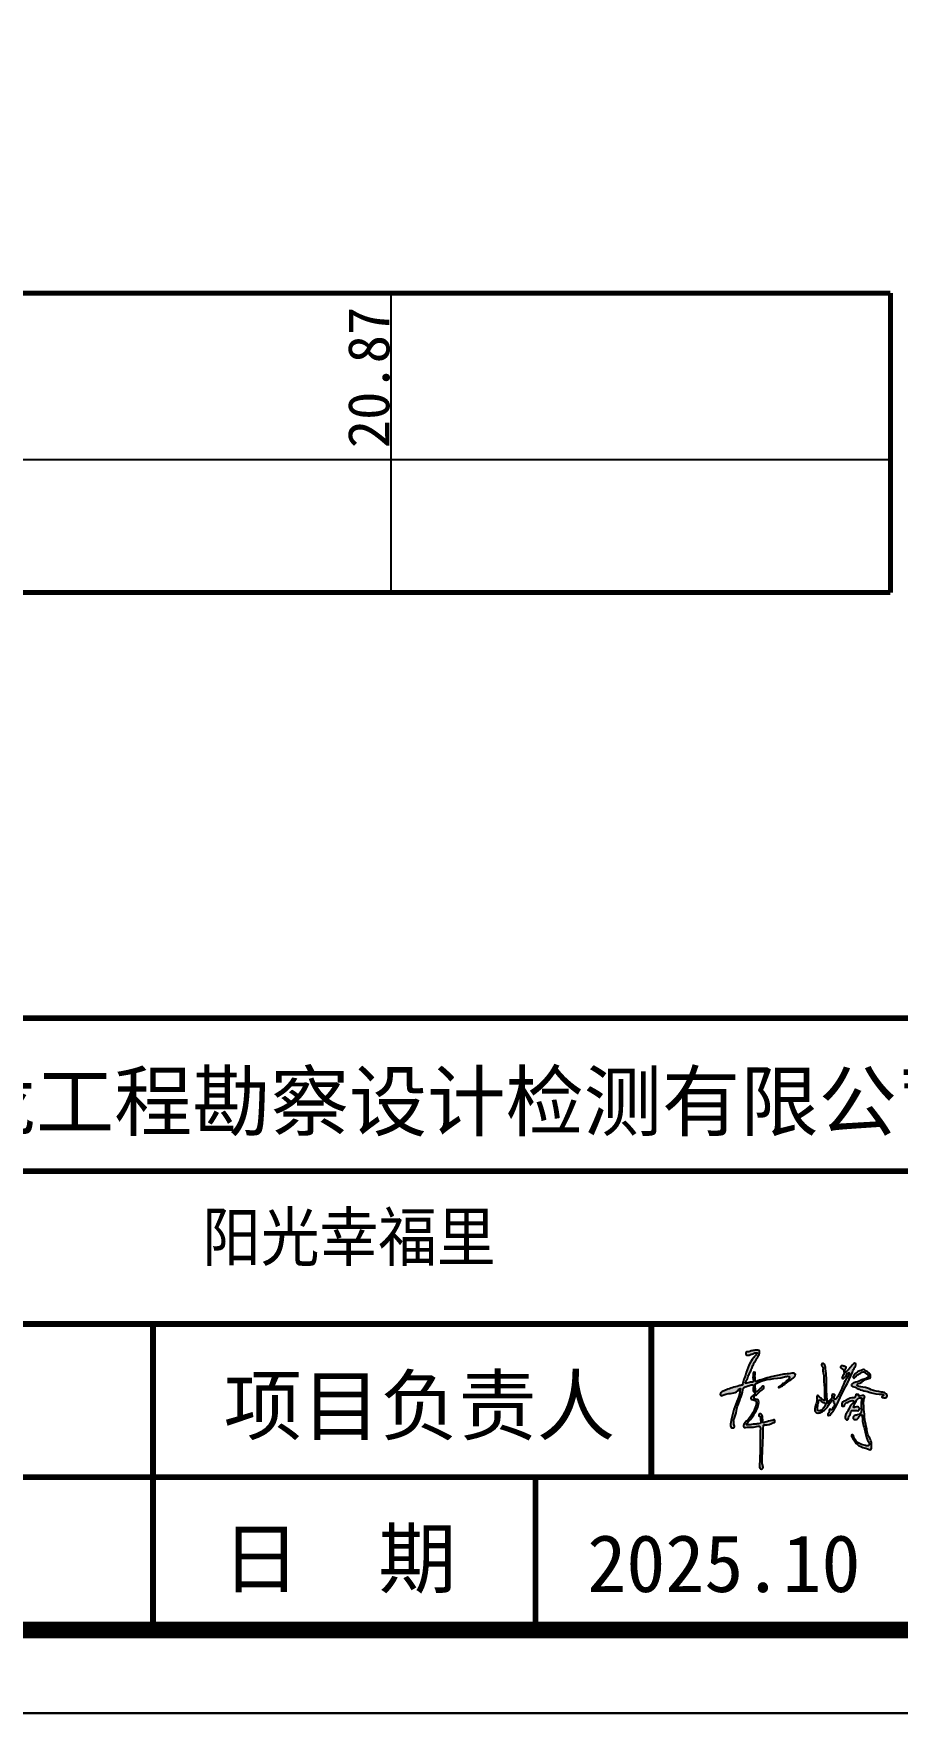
# Model space of a CAD drawing. Header units: millimetres. Extents: x -255 to 9196, y 129 to 426.
# Drawn here: x 1781.4 to 1833.3, y 129.3 to 230.3 of the extents above; entities that cross this region are included whole.
import ezdxf
from ezdxf.enums import TextEntityAlignment as Align

# ---------------------------------------------------------------- set-up
doc = ezdxf.new("R2010")
doc.units = ezdxf.units.MM
doc.layers.add('不打印', color=7, linetype='Continuous', plot=False)
doc.layers.add('地质-图框', color=7, linetype='Continuous')
doc.layers.add('地质-标注栏', color=7, linetype='Continuous')
doc.styles.add('LZ_PMT_LINE', font='', dxfattribs={"height": 2})
doc.styles.get("Standard").update_dxf_attribs({"font": 'simfang.ttf', "height": 2.5})
doc.styles.add('标注栏数据', font='simfang.ttf', dxfattribs={"width": 0.7, "height": 2.5})
doc.styles.get('LZ_PMT_LINE').set_extended_font_data('SimSun')

msp = doc.modelspace()

# ---------------------------------------------------------------- hatches: boundary and pattern name
at = {"linetype": 'Continuous'}
h = msp.add_hatch(color=0, dxfattribs=at)
edge = h.paths.add_edge_path()
edge.add_spline(control_points=[(1824.82, 151), (1824.82, 151), (1824.6, 150.97), (1824.47, 150.9), (1824.31, 150.82), (1824.19, 150.88), (1824.16, 150.96), (1824.2, 151.06), (1824.34, 151.04), (1824.51, 151.12), (1824.72, 151.15), (1825.03, 151.18), (1825, 150.96), (1824.94, 150.81), (1824.84, 150.66), (1824.75, 150.5), (1824.64, 150.33), (1824.54, 150.11), (1824.45, 149.84), (1824.31, 149.64), (1824.27, 149.43), (1824.21, 149.32), (1824.11, 149.16), (1824.28, 149.17), (1824.38, 149.22), (1824.51, 149.23), (1824.66, 149.25), (1824.59, 149.49), (1824.63, 149.64), (1824.59, 149.84), (1824.77, 149.84), (1824.71, 149.64), (1824.74, 149.49), (1824.72, 149.34), (1824.78, 149.25), (1824.98, 149.37), (1825.26, 149.42), (1825.67, 149.55), (1826.07, 149.63), (1826.46, 149.73), (1826.79, 149.73), (1827.01, 149.8), (1827.19, 149.73), (1827.09, 149.52), (1826.85, 149.35), (1826.56, 149.14), (1826.3, 148.98), (1826.18, 148.92), (1826.11, 148.89), (1826.21, 149), (1826.3, 149.07), (1826.5, 149.2), (1826.66, 149.34), (1826.79, 149.44), (1826.83, 149.55), (1826.67, 149.6), (1826.02, 149.38), (1825.39, 149.47), (1824.72, 149.11), (1824.75, 149.07), (1824.72, 148.95), (1824.77, 148.83), (1824.75, 148.68), (1824.84, 148.63), (1824.91, 148.75), (1825.02, 148.83), (1825.11, 148.92), (1825.18, 149), (1825.27, 148.98), (1825.25, 148.82), (1825.07, 148.73), (1824.91, 148.54), (1824.76, 148.45), (1824.67, 148.36), (1824.67, 148.29), (1824.7, 148.17), (1824.93, 148.24), (1824.98, 147.92), (1824.84, 147.58), (1824.62, 147.19), (1824.38, 146.87), (1824.24, 146.77), (1824.2, 146.68), (1824.38, 146.63), (1824.56, 146.7), (1824.83, 146.72), (1824.97, 146.74), (1825.09, 146.76), (1825.06, 146.91), (1825.06, 147.02), (1825.06, 147.18), (1824.93, 147.19), (1824.96, 147.38), (1825.2, 147.28), (1825.16, 147.06), (1825.22, 146.93), (1825.18, 146.77), (1825.47, 146.87), (1825.63, 146.9), (1825.81, 146.94), (1825.89, 146.98), (1825.91, 146.94), (1825.92, 146.9), (1825.92, 146.86), (1825.91, 146.81), (1825.86, 146.81), (1825.68, 146.74), (1825.49, 146.69), (1825.28, 146.67), (1825.26, 146.65), (1825.22, 146.65), (1825.24, 146.62), (1825.18, 146.28), (1825.23, 145.64), (1825.16, 144.87), (1825.15, 144.35), (1825.23, 144.12), (1825.18, 143.99), (1824.99, 144.04), (1825.03, 144.87), (1825.04, 145.58), (1825.03, 146.31), (1825.06, 146.49), (1825.02, 146.54), (1825, 146.6), (1824.81, 146.57), (1824.55, 146.5), (1824.29, 146.54), (1824.07, 146.48), (1824.05, 146.55), (1824.03, 146.61), (1824.06, 146.71), (1824.17, 146.87), (1824.44, 147.09), (1824.61, 147.43), (1824.74, 147.71), (1824.81, 147.89), (1824.82, 148.1), (1824.64, 148.16), (1824.47, 148.2), (1824.49, 148.36), (1824.61, 148.42), (1824.71, 148.48), (1824.73, 148.6), (1824.61, 148.67), (1824.6, 148.84), (1824.66, 149), (1824.57, 149.1), (1824.39, 149.01), (1824.22, 149), (1824.02, 148.91), (1823.98, 148.62), (1823.83, 148.22), (1823.63, 147.67), (1823.56, 147.23), (1823.42, 146.96), (1823.46, 146.82), (1823.44, 146.7), (1823.51, 146.6), (1823.47, 146.52), (1823.43, 146.47), (1823.36, 146.48), (1823.27, 146.49), (1823.25, 146.64), (1823.31, 147.16), (1823.54, 147.84), (1823.81, 148.51), (1823.81, 148.76), (1823.9, 148.86), (1823.77, 148.85), (1823.66, 148.57), (1823.18, 148.57), (1822.84, 148.49), (1822.71, 148.4), (1822.63, 148.46), (1822.64, 148.58), (1822.79, 148.69), (1823.04, 148.77), (1823.36, 148.93), (1823.67, 148.97), (1823.85, 149.05), (1823.98, 149.04), (1823.99, 149.26), (1824.23, 149.77), (1824.35, 150.46), (1824.75, 150.81), (1824.8, 150.89), (1824.83, 150.93), (1824.84, 150.96), (1824.86, 150.99), (1824.82, 151), (1824.82, 151)], knot_values=[0, 0, 0, 0, 0.197659, 0.38152, 0.566109, 0.652135, 0.748753, 0.807036, 0.92578, 1.122031, 1.368988, 1.626652, 1.76802, 1.918621, 2.118344, 2.300641, 2.476901, 2.727997, 3.020459, 3.30281, 3.467088, 3.639635, 3.748419, 3.829445, 4.003086, 4.123696, 4.214806, 4.40081, 4.667341, 4.776567, 4.878347, 5.011798, 5.239779, 5.391232, 5.421408, 5.561877, 5.912571, 6.38166, 6.788598, 7.158235, 7.581854, 7.75821, 7.879208, 8.024703, 8.302733, 8.776744, 9.113748, 9.171835, 9.21185, 9.282009, 9.431192, 9.655122, 9.945004, 10.084012, 10.156313, 10.23478, 10.492922, 12.265977, 12.308224, 12.341497, 12.381398, 12.643767, 12.73859, 12.784271, 12.894334, 13.057034, 13.22312, 13.293963, 13.355493, 13.427134, 13.691979, 13.931156, 14.154695, 14.230531, 14.280349, 14.357953, 14.559753, 14.73671, 15.127693, 15.701362, 16.09181, 16.245167, 16.284172, 16.325965, 16.693564, 16.937976, 17.092889, 17.140175, 17.268068, 17.432612, 17.543247, 17.640717, 17.742204, 17.919021, 18.124187, 18.330875, 18.38331, 18.514374, 18.915136, 19.05586, 19.094889, 19.129342, 19.171939, 19.2281, 19.253164, 19.30045, 19.335915, 19.866366, 19.900833, 19.91431, 19.956102, 19.971506, 20.016335, 20.975658, 21.868584, 22.374573, 22.482502, 22.597173, 22.697846, 22.941553, 24.708467, 25.088101, 25.161193, 25.220954, 25.277606, 25.350797, 25.711986, 26.113546, 26.20435, 26.256258, 26.30822, 26.383415, 26.54161, 26.923438, 27.405824, 27.649529, 27.849929, 27.988286, 28.210288, 28.334066, 28.448614, 28.601664, 28.712075, 28.802319, 28.905249, 29.053216, 29.28859, 29.3441, 29.421244, 29.800842, 29.895833, 30.034219, 30.598059, 31.241971, 31.744499, 31.964954, 32.082734, 32.192402, 32.311997, 32.392136, 32.448377, 32.505145, 32.585331, 32.68582, 32.890345, 34.212601, 34.822842, 34.959792, 35.019354, 35.099489, 35.175216, 35.910229, 36.17828, 36.27437, 36.332015, 36.438545, 36.566652, 36.87459, 37.22398, 37.642874, 37.759289, 37.851306, 37.959659, 38.310672, 39.66111, 39.8191, 39.895663, 39.943134, 39.968266, 39.993907, 40.020381, 40.020381, 40.020381, 40.020381], degree=3, periodic=0)
h = msp.add_hatch(color=0, dxfattribs=at)
edge = h.paths.add_edge_path()
edge.add_spline(control_points=[(1828.75, 150.19), (1828.75, 150.19), (1828.7, 150.37), (1828.87, 150.36), (1828.96, 150.23), (1828.99, 149.93), (1829.04, 149.38), (1829.02, 148.81), (1829.05, 148.29), (1829.08, 148.13), (1829.06, 147.94), (1829.13, 147.99), (1829.15, 148.1), (1829.25, 148.18), (1829.33, 148.25), (1829.35, 148.33), (1829.34, 148.41), (1829.36, 148.53), (1829.46, 148.52), (1829.54, 148.47), (1829.52, 148.38), (1829.46, 148.31), (1829.49, 148.22), (1829.57, 148.2), (1829.64, 148.28), (1829.88, 148.6), (1830.04, 149.21), (1830.28, 149.54), (1830.42, 149.81), (1830.24, 149.77), (1830.22, 149.63), (1830.13, 149.53), (1830.06, 149.44), (1829.91, 149.48), (1830.01, 149.61), (1830.05, 149.7), (1830.08, 149.76), (1830.09, 149.81), (1830.05, 149.85), (1830.07, 149.92), (1830.03, 149.99), (1829.96, 150.06), (1829.84, 150.09), (1829.87, 150.18), (1829.91, 150.23), (1829.94, 150.22), (1829.99, 150.22), (1830.05, 150.21), (1830.12, 150.18), (1830.22, 150.15), (1830.19, 150.05), (1830.13, 149.98), (1830.13, 149.9), (1830.13, 149.78), (1830.28, 149.92), (1830.41, 150.06), (1830.56, 150.26), (1830.7, 150.38), (1830.79, 150.35), (1830.79, 150.24), (1830.68, 150.09), (1830.41, 149.33), (1829.9, 148.52), (1829.57, 147.67), (1829.39, 147.43), (1829.31, 147.35), (1829.28, 147.25), (1829.19, 147.25), (1829.09, 147.22), (1829.1, 147.34), (1829.17, 147.41), (1829.18, 147.5), (1829.19, 147.64), (1829.26, 147.6), (1829.29, 147.58), (1829.36, 147.57), (1829.39, 147.71), (1829.48, 147.78), (1829.53, 147.92), (1829.43, 148.01), (1829.45, 148.12), (1829.33, 148.18), (1829.29, 147.98), (1829.15, 147.88), (1829.05, 147.69), (1828.91, 147.55), (1828.75, 147.45), (1828.59, 147.37), (1828.44, 147.37), (1828.31, 147.46), (1828.33, 147.72), (1828.41, 147.96), (1828.47, 148.21), (1828.41, 148.36), (1828.49, 148.44), (1828.57, 148.4), (1828.62, 148.3), (1828.75, 148.24), (1828.82, 148.17), (1828.89, 148.1), (1828.94, 148.19), (1828.89, 148.37), (1828.91, 148.81), (1828.86, 149.31), (1828.85, 149.75), (1828.77, 149.98), (1828.84, 150.11), (1828.75, 150.19), (1828.75, 150.19)], knot_values=[0, 0, 0, 0, 0.151641, 0.238659, 0.376664, 0.590515, 1.141021, 2.014882, 2.347755, 2.615323, 2.676021, 2.710593, 2.804102, 3.007035, 3.061602, 3.13322, 3.245143, 3.315186, 3.427304, 3.477072, 3.564265, 3.655727, 3.739894, 3.799056, 3.87173, 4.029935, 5.057343, 5.495043, 5.597064, 5.685824, 5.870477, 5.988218, 6.103187, 6.183129, 6.327156, 6.441553, 6.499549, 6.531273, 6.581438, 6.655339, 6.72585, 6.812621, 6.931223, 7.021295, 7.055988, 7.084035, 7.115588, 7.194681, 7.265663, 7.364865, 7.435714, 7.528285, 7.616981, 7.694766, 7.78323, 8.036039, 8.413504, 8.498284, 8.569266, 8.640116, 8.796808, 9.11983, 11.055099, 11.664171, 11.835983, 11.928577, 12.010113, 12.106825, 12.184086, 12.258206, 12.373062, 12.483201, 12.58762, 12.624928, 12.680159, 12.714126, 12.812598, 13.001774, 13.096833, 13.217036, 13.332331, 13.402875, 13.528845, 13.768977, 13.951307, 14.158673, 14.352187, 14.53796, 14.658549, 14.786357, 14.957076, 15.350749, 15.580771, 15.713776, 15.795278, 15.84804, 15.944469, 16.12046, 16.24941, 16.284195, 16.350242, 16.460828, 16.859637, 17.639134, 17.969349, 18.182657, 18.322554, 18.394148, 18.394148, 18.394148, 18.394148], degree=3, periodic=0)
edge = h.paths.add_edge_path()
edge.add_spline(control_points=[(1828.53, 148.08), (1828.53, 148.08), (1828.59, 148.16), (1828.68, 148.15), (1828.74, 148.06), (1828.84, 147.99), (1828.96, 147.97), (1828.99, 147.88), (1828.93, 147.81), (1828.87, 147.7), (1828.75, 147.56), (1828.6, 147.52), (1828.42, 147.56), (1828.48, 147.73), (1828.49, 147.88), (1828.51, 147.97), (1828.53, 148.08), (1828.53, 148.08)], knot_values=[0, 0, 0, 0, 0.075273, 0.154812, 0.252221, 0.377888, 0.530519, 0.569008, 0.63793, 0.773479, 0.964927, 1.137476, 1.253643, 1.402924, 1.561683, 1.692143, 1.765906, 1.765906, 1.765906, 1.765906], degree=3, periodic=0)
h = msp.add_hatch(color=0, dxfattribs=at)
edge = h.paths.add_edge_path()
edge.add_spline(control_points=[(1830.67, 149.48), (1830.67, 149.48), (1830.6, 149.51), (1830.63, 149.59), (1830.66, 149.65), (1830.69, 149.74), (1830.8, 149.79), (1830.9, 149.87), (1831.04, 149.93), (1831.16, 149.96), (1831.29, 150.01), (1831.34, 149.93), (1831.43, 149.91), (1831.51, 149.81), (1831.66, 149.74), (1831.68, 149.59), (1831.65, 149.45), (1831.33, 149.45), (1831.16, 149.18), (1830.92, 149.15), (1830.79, 148.99), (1831.36, 148.94), (1831.7, 148.76), (1832.19, 148.67), (1832.52, 148.61), (1832.65, 148.51), (1832.68, 148.4), (1832.63, 148.31), (1832.51, 148.3), (1832.44, 148.3), (1832.34, 148.32), (1832.38, 148.38), (1832.43, 148.4), (1832.46, 148.53), (1831.92, 148.47), (1831.6, 148.67), (1831.1, 148.74), (1830.84, 148.87), (1830.67, 148.96), (1830.53, 148.97), (1830.51, 149.06), (1830.57, 149.18), (1830.84, 149.22), (1831.12, 149.37), (1831.37, 149.44), (1831.58, 149.57), (1831.49, 149.72), (1831.37, 149.76), (1831.28, 149.87), (1831.14, 149.86), (1831.03, 149.72), (1830.85, 149.66), (1830.73, 149.56), (1830.72, 149.48), (1830.67, 149.48), (1830.67, 149.48)], knot_values=[0, 0, 0, 0, 0.068569, 0.120283, 0.209334, 0.288456, 0.410161, 0.543077, 0.67672, 0.831793, 0.968421, 0.997207, 1.096469, 1.208819, 1.397135, 1.525038, 1.6288, 1.79443, 2.318001, 2.461788, 2.508986, 2.880792, 3.402072, 4.029968, 4.268004, 4.406366, 4.496694, 4.587713, 4.670899, 4.818574, 4.863121, 4.909296, 4.982462, 5.020931, 5.274915, 5.995984, 6.445824, 6.716471, 6.880111, 7.020502, 7.069661, 7.134015, 7.408033, 7.793483, 8.071446, 8.264313, 8.338473, 8.530902, 8.628222, 8.742587, 8.884205, 9.139889, 9.29114, 9.346422, 9.364859, 9.364859, 9.364859, 9.364859], degree=3, periodic=0)
h = msp.add_hatch(color=0, dxfattribs=at)
edge = h.paths.add_edge_path()
edge.add_spline(control_points=[(1830.13, 147.91), (1830.13, 147.91), (1830.1, 147.86), (1830.12, 147.8), (1830.03, 147.78), (1829.91, 147.79), (1829.94, 147.91), (1829.98, 148.06), (1830.25, 148.15), (1830.46, 148.32), (1830.71, 148.27), (1830.76, 148.38), (1830.77, 148.45), (1830.81, 148.52), (1830.87, 148.5), (1830.92, 148.5), (1830.98, 148.47), (1830.89, 148.37), (1831.11, 148.41), (1831.19, 148.42), (1831.3, 148.43), (1831.34, 148.35), (1831.28, 148.26), (1831.22, 147.95), (1831.3, 147.52), (1831.3, 146.94), (1831.44, 146.5), (1831.48, 146.08), (1831.7, 145.76), (1831.74, 145.48), (1831.72, 145.11), (1831.4, 145.28), (1831.12, 145.3), (1830.76, 145.55), (1830.65, 145.78), (1830.46, 146.05), (1830.63, 146.08), (1830.68, 145.78), (1830.96, 145.51), (1831.3, 145.44), (1831.52, 145.38), (1831.64, 145.54), (1831.36, 145.87), (1831.38, 146.32), (1831.17, 146.79), (1831.17, 147.04), (1831.16, 147.31), (1830.99, 147.19), (1830.94, 147.06), (1830.8, 146.97), (1830.58, 147.02), (1830.67, 147.26), (1830.88, 147.23), (1831.01, 147.31), (1831.1, 147.38), (1831.12, 147.53), (1831.11, 147.74), (1831.1, 147.98), (1831.12, 148.15), (1831.17, 148.29), (1831.02, 148.32), (1830.92, 148.25), (1830.8, 148.13), (1830.73, 147.95), (1830.66, 147.83), (1830.64, 147.67), (1830.8, 147.79), (1830.99, 147.76), (1831.01, 147.61), (1830.96, 147.49), (1830.83, 147.55), (1830.7, 147.52), (1830.55, 147.55), (1830.47, 147.42), (1830.47, 147.25), (1830.32, 147.14), (1830.32, 146.91), (1830.13, 147.02), (1830.15, 147.19), (1830.17, 147.37), (1830.42, 147.57), (1830.4, 147.86), (1830.71, 148.06), (1830.6, 148.16), (1830.45, 148.11), (1830.33, 148.02), (1830.2, 148.01), (1830.13, 147.91), (1830.13, 147.91)], knot_values=[0, 0, 0, 0, 0.055468, 0.108636, 0.15794, 0.287628, 0.37734, 0.476649, 0.75171, 1.123031, 1.300816, 1.366581, 1.456854, 1.512333, 1.573547, 1.619172, 1.668973, 1.725776, 1.864766, 2.013087, 2.08294, 2.139601, 2.250537, 2.381097, 3.075455, 3.543653, 4.104514, 4.464494, 4.787032, 5.203317, 5.40603, 5.616843, 5.99304, 6.370507, 6.777418, 6.94852, 7.030929, 7.122552, 7.732463, 8.067039, 8.223055, 8.316505, 8.586054, 9.28966, 9.67584, 10.05418, 10.155537, 10.294914, 10.465459, 10.604836, 10.778578, 10.941849, 11.144698, 11.309695, 11.402433, 11.470004, 11.732206, 12.043571, 12.185022, 12.283689, 12.403076, 12.505804, 12.656503, 12.905748, 13.048865, 13.138997, 13.234967, 13.485832, 13.543772, 13.672045, 13.771801, 13.919401, 14.076061, 14.176105, 14.345032, 14.547447, 14.695176, 14.823507, 14.981121, 15.175895, 15.356401, 15.862654, 16.044634, 16.091003, 16.247663, 16.464121, 16.52785, 16.655078, 16.655078, 16.655078, 16.655078], degree=3, periodic=0)

# ---------------------------------------------------------------- linework, layer by layer
at = {"const_width": 0.345}
for points in [[(1696.63, 171.11), (1880.49, 171.11), (1880.49, 134.34), (1696.63, 134.34), (1696.63, 171.11)], [(1696.63, 171.11), (1880.49, 171.11), (1880.49, 134.34), (1696.63, 134.34), (1696.63, 171.11)], [(1696.63, 161.92), (1880.49, 161.92)], [(1696.63, 152.73), (1880.49, 152.73)], [(1788.56, 152.73), (1788.56, 134.34)], [(1818.5, 152.73), (1818.5, 143.53)], [(1696.63, 143.53), (1880.49, 143.53)], [(1719.61, 143.53), (1880.49, 143.53)], [(1811.54, 143.53), (1811.54, 134.34)]]:
    msp.add_lwpolyline(points, dxfattribs=at)
at = {"color": 0}
for points, start_tangent, end_tangent in [([(1824.82, 151), (1824.63, 150.96), (1824.46, 150.89), (1824.28, 150.85), (1824.2, 150.88), (1824.17, 150.98), (1824.19, 151.03), (1824.31, 151.05), (1824.5, 151.11), (1824.74, 151.15), (1825, 151.11), (1824.99, 150.97), (1824.94, 150.83), (1824.84, 150.65), (1824.75, 150.5), (1824.66, 150.35), (1824.55, 150.12), (1824.44, 149.85), (1824.31, 149.59), (1824.27, 149.44), (1824.19, 149.28), (1824.15, 149.18), (1824.23, 149.17), (1824.4, 149.22), (1824.52, 149.23), (1824.61, 149.26), (1824.61, 149.44), (1824.61, 149.71), (1824.63, 149.82), (1824.73, 149.82), (1824.73, 149.69), (1824.73, 149.46), (1824.74, 149.31), (1824.76, 149.28), (1824.9, 149.31), (1825.23, 149.42), (1825.69, 149.55), (1826.08, 149.64), (1826.44, 149.71), (1826.86, 149.76), (1827.04, 149.78), (1827.15, 149.72), (1827.11, 149.58), (1826.9, 149.39), (1826.51, 149.12), (1826.23, 148.94), (1826.17, 148.92), (1826.13, 148.91), (1826.18, 148.96), (1826.29, 149.06), (1826.47, 149.19), (1826.7, 149.37), (1826.79, 149.47), (1826.81, 149.54), (1826.74, 149.58), (1826.49, 149.55), (1824.76, 149.13), (1824.73, 149.1), (1824.74, 149.07), (1824.74, 149.03), (1824.75, 148.77), (1824.77, 148.67), (1824.81, 148.65), (1824.9, 148.72), (1825.02, 148.83), (1825.13, 148.95), (1825.19, 148.99), (1825.25, 148.97), (1825.26, 148.9), (1825.07, 148.71), (1824.9, 148.55), (1824.72, 148.41), (1824.67, 148.35), (1824.67, 148.3), (1824.7, 148.23), (1824.9, 148.18), (1824.95, 148.02), (1824.85, 147.64), (1824.57, 147.14), (1824.32, 146.84), (1824.22, 146.72), (1824.21, 146.69), (1824.25, 146.67), (1824.61, 146.7), (1824.86, 146.72), (1825.01, 146.75), (1825.05, 146.76), (1825.07, 146.89), (1825.06, 147.05), (1825.04, 147.16), (1824.96, 147.21), (1824.97, 147.31), (1825.14, 147.27), (1825.18, 147.07), (1825.2, 146.87), (1825.2, 146.81), (1825.33, 146.82), (1825.72, 146.92), (1825.85, 146.96), (1825.89, 146.97), (1825.91, 146.94), (1825.92, 146.9), (1825.92, 146.85), (1825.91, 146.82), (1825.86, 146.81), (1825.83, 146.8), (1825.31, 146.67), (1825.28, 146.67), (1825.27, 146.66), (1825.23, 146.64), (1825.23, 146.63), (1825.23, 146.58), (1825.2, 145.62), (1825.16, 144.73), (1825.19, 144.23), (1825.21, 144.12), (1825.16, 144.02), (1825.06, 144.03), (1825, 144.27), (1825.04, 146.03), (1825.05, 146.41), (1825.05, 146.49), (1825.02, 146.54), (1824.99, 146.59), (1824.92, 146.59), (1824.56, 146.53), (1824.16, 146.51), (1824.07, 146.51), (1824.05, 146.55), (1824.03, 146.6), (1824.05, 146.68), (1824.14, 146.81), (1824.4, 147.09), (1824.65, 147.5), (1824.74, 147.72), (1824.8, 147.92), (1824.8, 148.05), (1824.61, 148.17), (1824.49, 148.22), (1824.5, 148.33), (1824.62, 148.43), (1824.7, 148.5), (1824.71, 148.59), (1824.64, 148.67), (1824.61, 148.81), (1824.61, 149.05), (1824.57, 149.08), (1824.49, 149.07), (1824.13, 148.95), (1824.05, 148.91), (1824, 148.78), (1823.84, 148.24), (1823.64, 147.63), (1823.51, 147.14), (1823.44, 146.93), (1823.45, 146.81), (1823.45, 146.7), (1823.49, 146.59), (1823.47, 146.51), (1823.42, 146.48), (1823.37, 146.48), (1823.29, 146.5), (1823.26, 146.6), (1823.27, 146.8), (1823.64, 148.07), (1823.81, 148.66), (1823.84, 148.79), (1823.87, 148.84), (1823.79, 148.84), (1823.74, 148.78), (1823.05, 148.53), (1822.79, 148.45), (1822.7, 148.42), (1822.65, 148.45), (1822.65, 148.56), (1822.74, 148.65), (1823.02, 148.77), (1823.35, 148.9), (1823.75, 149.01), (1823.87, 149.04), (1823.96, 149.06), (1823.99, 149.16), (1824.09, 149.5), (1824.65, 150.72), (1824.76, 150.84), (1824.81, 150.9), (1824.84, 150.94), (1824.85, 150.96), (1824.85, 150.99), (1824.82, 151)], (-0.998184, 0.060238), (-0.998185, 0.060224)), ([(1828.75, 150.19), (1828.75, 150.34), (1828.84, 150.35), (1828.93, 150.25), (1828.97, 150.04), (1829.02, 149.49), (1829.03, 148.62), (1829.05, 148.29), (1829.07, 148.02), (1829.08, 147.96), (1829.11, 147.98), (1829.15, 148.06), (1829.28, 148.21), (1829.32, 148.25), (1829.35, 148.32), (1829.35, 148.43), (1829.37, 148.5), (1829.48, 148.5), (1829.52, 148.47), (1829.51, 148.39), (1829.48, 148.3), (1829.5, 148.22), (1829.56, 148.21), (1829.62, 148.25), (1829.71, 148.38), (1830.14, 149.31), (1830.36, 149.69), (1830.39, 149.79), (1830.3, 149.78), (1830.2, 149.62), (1830.13, 149.53), (1830.04, 149.46), (1829.96, 149.48), (1830.01, 149.62), (1830.06, 149.72), (1830.08, 149.77), (1830.09, 149.8), (1830.07, 149.85), (1830.06, 149.92), (1830.03, 149.98), (1829.96, 150.04), (1829.87, 150.11), (1829.89, 150.2), (1829.91, 150.22), (1829.94, 150.22), (1829.97, 150.22), (1830.05, 150.2), (1830.12, 150.18), (1830.2, 150.13), (1830.19, 150.06), (1830.14, 149.98), (1830.13, 149.89), (1830.14, 149.81), (1830.21, 149.86), (1830.39, 150.04), (1830.64, 150.33), (1830.71, 150.37), (1830.78, 150.34), (1830.79, 150.27), (1830.72, 150.13), (1830.58, 149.84), (1829.74, 148.1), (1829.47, 147.55), (1829.37, 147.41), (1829.31, 147.34), (1829.27, 147.27), (1829.18, 147.24), (1829.1, 147.24), (1829.1, 147.31), (1829.16, 147.41), (1829.18, 147.52), (1829.22, 147.62), (1829.25, 147.6), (1829.3, 147.58), (1829.33, 147.58), (1829.39, 147.66), (1829.49, 147.82), (1829.51, 147.91), (1829.45, 148.02), (1829.42, 148.13), (1829.36, 148.15), (1829.29, 148.05), (1829.15, 147.86), (1829.05, 147.7), (1828.9, 147.56), (1828.74, 147.45), (1828.57, 147.38), (1828.45, 147.39), (1828.35, 147.46), (1828.33, 147.63), (1828.42, 148.02), (1828.45, 148.24), (1828.44, 148.38), (1828.5, 148.43), (1828.55, 148.41), (1828.61, 148.33), (1828.75, 148.23), (1828.85, 148.14), (1828.88, 148.12), (1828.92, 148.17), (1828.92, 148.28), (1828.9, 148.68), (1828.86, 149.46), (1828.83, 149.79), (1828.8, 150), (1828.8, 150.14), (1828.75, 150.19)], (-0.425545, 0.904937), (-0.425534, 0.904942)), ([(1830.67, 149.48), (1830.62, 149.52), (1830.62, 149.57), (1830.66, 149.65), (1830.7, 149.72), (1830.8, 149.79), (1830.91, 149.87), (1831.03, 149.92), (1831.18, 149.97), (1831.31, 149.98), (1831.33, 149.95), (1831.41, 149.9), (1831.5, 149.83), (1831.64, 149.71), (1831.67, 149.58), (1831.64, 149.48), (1831.48, 149.44), (1831.03, 149.17), (1830.89, 149.12), (1830.87, 149.08), (1831.21, 148.94), (1831.71, 148.78), (1832.32, 148.64), (1832.55, 148.58), (1832.65, 148.48), (1832.67, 148.4), (1832.62, 148.32), (1832.54, 148.3), (1832.39, 148.31), (1832.35, 148.33), (1832.37, 148.37), (1832.43, 148.41), (1832.44, 148.45), (1832.19, 148.51), (1831.49, 148.67), (1831.05, 148.78), (1830.81, 148.89), (1830.66, 148.95), (1830.53, 149.01), (1830.52, 149.06), (1830.54, 149.11), (1830.79, 149.23), (1831.15, 149.37), (1831.41, 149.47), (1831.54, 149.61), (1831.51, 149.67), (1831.36, 149.79), (1831.28, 149.85), (1831.16, 149.84), (1831.05, 149.76), (1830.83, 149.63), (1830.73, 149.52), (1830.69, 149.48), (1830.67, 149.48)], (-0.962278, 0.272067), (-0.962315, 0.271939)), ([(1830.13, 147.91), (1830.11, 147.86), (1830.11, 147.81), (1830.06, 147.79), (1829.94, 147.82), (1829.94, 147.91), (1829.97, 148), (1830.2, 148.15), (1830.54, 148.29), (1830.72, 148.32), (1830.75, 148.37), (1830.78, 148.46), (1830.81, 148.5), (1830.87, 148.5), (1830.92, 148.5), (1830.96, 148.47), (1830.94, 148.41), (1831.08, 148.41), (1831.23, 148.43), (1831.29, 148.42), (1831.32, 148.37), (1831.29, 148.26), (1831.26, 148.14), (1831.29, 147.44), (1831.32, 146.98), (1831.44, 146.43), (1831.51, 146.08), (1831.66, 145.79), (1831.73, 145.38), (1831.68, 145.18), (1831.48, 145.23), (1831.12, 145.34), (1830.81, 145.55), (1830.58, 145.89), (1830.53, 146.05), (1830.61, 146.06), (1830.65, 145.98), (1831.05, 145.52), (1831.37, 145.42), (1831.53, 145.41), (1831.58, 145.49), (1831.49, 145.74), (1831.31, 146.42), (1831.2, 146.79), (1831.17, 147.17), (1831.14, 147.26), (1831.02, 147.2), (1830.92, 147.06), (1830.8, 146.99), (1830.63, 147.05), (1830.68, 147.21), (1830.88, 147.26), (1831.03, 147.33), (1831.09, 147.39), (1831.11, 147.46), (1831.11, 147.72), (1831.11, 148.03), (1831.13, 148.17), (1831.14, 148.27), (1831.03, 148.3), (1830.94, 148.26), (1830.83, 148.15), (1830.71, 147.93), (1830.66, 147.8), (1830.66, 147.71), (1830.75, 147.74), (1830.99, 147.69), (1831, 147.63), (1830.94, 147.52), (1830.85, 147.53), (1830.7, 147.53), (1830.54, 147.52), (1830.49, 147.44), (1830.44, 147.27), (1830.34, 147.1), (1830.29, 146.96), (1830.17, 147.02), (1830.15, 147.17), (1830.2, 147.36), (1830.31, 147.5), (1830.56, 147.94), (1830.67, 148.09), (1830.63, 148.12), (1830.48, 148.11), (1830.28, 148.02), (1830.22, 148), (1830.13, 147.91)], (-0.718718, -0.695301), (-0.718553, -0.695472)), ([(1828.53, 148.08), (1828.58, 148.13), (1828.66, 148.14), (1828.73, 148.07), (1828.84, 148), (1828.97, 147.92), (1828.98, 147.89), (1828.95, 147.83), (1828.87, 147.71), (1828.74, 147.58), (1828.57, 147.53), (1828.46, 147.57), (1828.47, 147.72), (1828.49, 147.88), (1828.52, 148.01), (1828.53, 148.08)], (-0.304673, 0.952457), (-0.304831, 0.952407))]:
    msp.add_spline(points, degree=3, dxfattribs=dict(at, start_tangent=start_tangent, end_tangent=end_tangent))
at = {"layer": '不打印', "linetype": 'Continuous', "const_width": 0.15}
msp.add_lwpolyline([(1465.49, 129.34), (1885.49, 129.34), (1885.49, 426.34), (1465.49, 426.34), (1465.49, 129.34)], dxfattribs=at)
at = {"layer": '地质-图框', "linetype": 'Continuous', "const_width": 1}
msp.add_lwpolyline([(1470.49, 134.34), (1880.49, 134.34), (1880.49, 421.34), (1470.49, 421.34), (1470.49, 134.34), (1880.49, 134.34)], dxfattribs=at)
at = {"layer": '地质-标注栏', "color": 7, "linetype": 'Continuous', "const_width": 0.3}
for points in [[(1518.11, 214.69), (1832.86, 214.69)], [(1832.86, 214.69), (1832.86, 196.69)], [(1518.11, 196.69), (1832.86, 196.69)]]:
    msp.add_lwpolyline(points, dxfattribs=at)
at = {"layer": '地质-标注栏', "color": 7, "linetype": 'Continuous'}
for points in [[(1802.86, 204.69), (1802.86, 214.69)], [(1518.11, 204.69), (1832.86, 204.69)], [(1802.86, 196.69), (1802.86, 204.69)]]:
    msp.add_lwpolyline(points, dxfattribs=at)

# ---------------------------------------------------------------- texts
at = {"style": 'LZ_PMT_LINE'}
msp.add_text('广西昇龙工程勘察设计检测有限公司', height=3.4474, dxfattribs=at).set_placement((1800.33, 164.39), align=Align.CENTER)
at = {"width": 0.9}
msp.add_text('阳光幸福里', height=2.873, dxfattribs=at).set_placement((1800.33, 156.53), align=Align.CENTER)
for s, p in [('项目负责人', (1792.81, 146.11)), ('日  期', (1792.7, 136.92)), ('2025.10', (1814.65, 136.62))]:
    msp.add_text(s, height=3.447).set_placement(p)
at = {"layer": '地质-标注栏', "color": 7, "linetype": 'Continuous', "style": '标注栏数据'}
msp.add_text('20.87', height=2.5, rotation=90, dxfattribs=at).set_placement((1802.76, 205.37))

doc.saveas('drawing.dxf')
